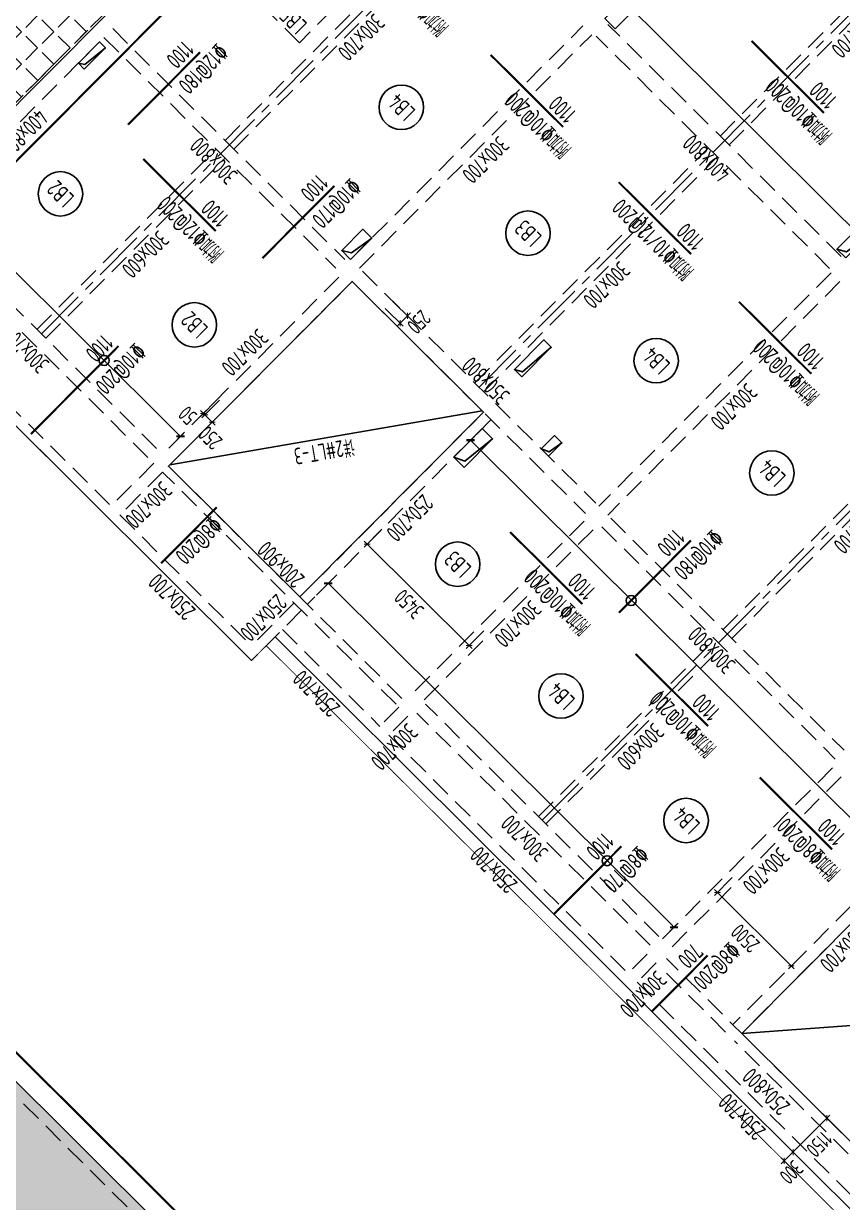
# Model space of a CAD drawing. Extents: x 517450926 to 520131079, y 3499134486 to 3500888201.
# Drawn here: x 518704192 to 518723838, y 3500108693 to 3500136975 of the extents above; entities that cross this region are included whole.
import ezdxf
from ezdxf.enums import TextEntityAlignment as Align

# ---------------------------------------------------------------- set-up
doc = ezdxf.new("R2010")
doc.units = 0
doc.header["$LTSCALE"] = 1000
doc.header["$MEASUREMENT"] = 0
doc.linetypes.add('CENTER', pattern=[2, 1.25, -0.25, 0.25, -0.25])
doc.linetypes.add('DASHED', pattern=[0.75, 0.5, -0.25])
doc.layers.get('0').update_dxf_attribs({"linetype": 'CONTINUOUS'})
doc.layers.get('Defpoints').update_dxf_attribs({"color": 2, "linetype": 'CONTINUOUS'})
for name, color, linetype in [('S_AXIS', 8, 'CENTER'), ('S_AXIS_DIMS', 3, 'CONTINUOUS'), ('S_BEAM', 4, 'DASHED'), ('S_BEAM_SECD_TEXT_HORZ', 9, 'CONTINUOUS'), ('S_BEAM_TEXT_HORZ', 7, 'CONTINUOUS'), ('S_BEAM_TEXT_VERT', 41, 'CONTINUOUS'), ('S_FLOR_TEXT', 51, 'CONTINUOUS'), ('S_HOLE', 201, 'CONTINUOUS'), ('S_PLAN_HACH', 254, 'CONTINUOUS'), ('S_PLAN_REIN', 1, 'CONTINUOUS'), ('S_PLAN_THIK', 6, 'CONTINUOUS'), ('S_STAR', 243, 'CONTINUOUS')]:
    doc.layers.add(name, color=color, linetype=linetype)
doc.styles.add('TH-STYLE1', font='Tssdeng.shx', dxfattribs={"width": 0.7, "bigfont": 'Tssdchn.shx'})
doc.styles.add('TH-STYLE3', font='tssdeng.shx', dxfattribs={"width": 0.7, "bigfont": 'tssdchn.shx'})
doc.styles.add('样式 1', font='Tssdeng.shx', dxfattribs={"width": 0.7, "bigfont": 'Tssdchn.shx'})
doc.dimstyles.new('TSSD_100_100', dxfattribs={"dimtxt": 375, "dimasz": 100, "dimexe": 100, "dimexo": 0, "dimgap": 125, "dimtad": 1, "dimdec": 1, "dimdsep": 46, "dimtxsty": 'TH-STYLE3', "dimblk": 'ARCHTICK', "dimcen": -100, "dimdle": 100, "dimclrt": 7, "dimadec": 0, "dimazin": 0, "dimtfac": 1, "dimtdec": 1, "dimtix": 1, "dimtmove": 2, "dimatfit": 3, "dimldrblk": 'ARCHTICK', "dimfxl": 500, "dimfxlon": 1, "dimtolj": 1, "dimtzin": 0, "dimarcsym": 0})
doc.dimstyles.new('TSSD_100_100$0', dxfattribs={"dimtxt": 300, "dimasz": 100, "dimexe": 100, "dimexo": 250, "dimgap": 100, "dimtad": 1, "dimdec": 0, "dimzin": 0, "dimdsep": 46, "dimtxsty": 'TH-STYLE3', "dimblk": '_tsdbk', "dimcen": 0, "dimdle": 100, "dimclrt": 7, "dimadec": 1, "dimazin": 0, "dimtfac": 1, "dimtdec": 0, "dimtix": 1, "dimtmove": 2, "dimatfit": 3, "dimldrblk": '_tsdbk', "dimfxl": 1, "dimtolj": 1, "dimtzin": 0, "dimarcsym": 0})

# ---------------------------------------------------------------- blocks, each defined once
blk = doc.blocks.new('_ArchTick')
at = {"color": 0, "const_width": 0.25}
blk.add_lwpolyline([(-0.53, -0.53), (0.53, 0.53)], dxfattribs=at)
blk = doc.blocks.new('*D129')
at = {"layer": 'Defpoints', "color": 0, "linetype": 'ByBlock', "transparency": 16777216}
for p in [(518708963, 3500128013), (518709140, 3500127837), (518708540, 3500127588)]:
    blk.add_point(p, dxfattribs=at)
at = {"layer": 'S_AXIS_DIMS', "color": 0, "linetype": 'ByBlock', "lineweight": -2, "transparency": 16777216}
for p, q in [((518708893, 3500127943), (518708470, 3500127517)), ((518709070, 3500127766), (518708647, 3500127341)), ((518708788, 3500127341), (518708469, 3500127659))]:
    blk.add_line(p, q, dxfattribs=at)
at = {"layer": 'S_AXIS_DIMS', "color": 0, "linetype": 'ByBlock', "lineweight": -2, "transparency": 16777216, "xscale": 100, "yscale": 100, "zscale": 100}
for p, rotation in [((518708540, 3500127588), 135.1572922653654), ((518708717, 3500127412), 315.1572922653655)]:
    blk.add_blockref('_ArchTick', p, dxfattribs=dict(at, rotation=rotation))
at = {"layer": 'S_AXIS_DIMS', "color": 7, "linetype": 'ByBlock', "transparency": 16777216, "insert": (518708671, 3500127035), "char_height": 375, "attachment_point": 5, "rotation": 135.1573, "style": 'TH-STYLE3'}
blk.add_mtext('\\A1;250', dxfattribs=at)
blk = doc.blocks.new('*D130')
at = {"layer": 'Defpoints', "color": 0, "linetype": 'ByBlock', "transparency": 16777216}
for p in [(518708928, 3500128049), (518708963, 3500128013), (518708505, 3500127623)]:
    blk.add_point(p, dxfattribs=at)
at = {"layer": 'S_AXIS_DIMS', "color": 0, "linetype": 'ByBlock', "lineweight": -2, "transparency": 16777216}
for p, q in [((518708857, 3500127978), (518708434, 3500127552)), ((518708505, 3500127623), (518708434, 3500127694)), ((518708893, 3500127943), (518708470, 3500127517)), ((518708540, 3500127588), (518708505, 3500127623)), ((518708540, 3500127588), (518708611, 3500127518))]:
    blk.add_line(p, q, dxfattribs=at)
at = {"layer": 'S_AXIS_DIMS', "color": 0, "linetype": 'ByBlock', "lineweight": -2, "transparency": 16777216, "xscale": 100, "yscale": 100, "zscale": 100}
for p, rotation in [((518708505, 3500127623), 315.1572922653655), ((518708540, 3500127588), 135.1572922653654)]:
    blk.add_blockref('_ArchTick', p, dxfattribs=dict(at, rotation=rotation))
at = {"layer": 'S_AXIS_DIMS', "color": 7, "linetype": 'ByBlock', "transparency": 16777216, "insert": (518708128, 3500127575), "char_height": 375, "attachment_point": 5, "rotation": 135.1573, "style": 'TH-STYLE3'}
blk.add_mtext('\\A1;50', dxfattribs=at)
blk = doc.blocks.new('*D146')
at = {"layer": 'Defpoints', "color": 0, "linetype": 'ByBlock', "transparency": 16777216}
for p in [(518713039, 3500130323), (518712863, 3500130146), (518713226, 3500129785)]:
    blk.add_point(p, dxfattribs=at)
at = {"layer": 'S_AXIS_DIMS', "color": 0, "linetype": 'ByBlock', "lineweight": -2, "transparency": 16777216}
for p, q in [((518713047, 3500130315), (518713473, 3500129892)), ((518712871, 3500130138), (518713296, 3500129715)), ((518713402, 3500129962), (518713226, 3500129785)), ((518713402, 3500129962), (518713472, 3500130033)), ((518713226, 3500129785), (518713155, 3500129714))]:
    blk.add_line(p, q, dxfattribs=at)
at = {"layer": 'S_AXIS_DIMS', "color": 0, "linetype": 'ByBlock', "lineweight": -2, "transparency": 16777216, "xscale": 100, "yscale": 100, "zscale": 100}
for p, rotation in [((518713402, 3500129962), 225.1572922653654), ((518713226, 3500129785), 45.15729226536542)]:
    blk.add_blockref('_ArchTick', p, dxfattribs=dict(at, rotation=rotation))
at = {"layer": 'S_AXIS_DIMS', "color": 7, "linetype": 'ByBlock', "transparency": 16777216, "insert": (518713678, 3500129814), "char_height": 375, "attachment_point": 5, "rotation": 225.1573, "style": 'TH-STYLE3'}
blk.add_mtext('\\A1;250', dxfattribs=at)
blk = doc.blocks.new('*D150')
at = {"layer": 'Defpoints', "color": 0, "linetype": 'ByBlock', "transparency": 16777216}
for p in [(518721659, 3500116955), (518720840, 3500116131), (518723432, 3500115192)]:
    blk.add_point(p, dxfattribs=at)
at = {"layer": 'S_AXIS_DIMS', "color": 0, "linetype": 'ByBlock', "lineweight": -2, "transparency": 16777216}
for p, q in [((518721192, 3500116486), (518720769, 3500116060)), ((518722683, 3500114298), (518720769, 3500116202)), ((518722965, 3500114723), (518722542, 3500114297))]:
    blk.add_line(p, q, dxfattribs=at)
at = {"layer": 'S_AXIS_DIMS', "color": 0, "linetype": 'ByBlock', "lineweight": -2, "transparency": 16777216, "xscale": 100, "yscale": 100, "zscale": 100}
for p, rotation in [((518720840, 3500116131), 135.1572922653654), ((518722612, 3500114368), 315.1572922653655)]:
    blk.add_blockref('_ArchTick', p, dxfattribs=dict(at, rotation=rotation))
at = {"layer": 'S_AXIS_DIMS', "color": 7, "linetype": 'ByBlock', "transparency": 16777216, "insert": (518721506, 3500115028), "char_height": 375, "attachment_point": 5, "rotation": 135.1573, "style": 'TH-STYLE3'}
blk.add_mtext('\\A1;2500', dxfattribs=at)
blk = doc.blocks.new('*D151')
at = {"layer": 'Defpoints', "color": 0, "linetype": 'ByBlock', "transparency": 16777216}
for p in [(518713257, 3500125311), (518712438, 3500124487), (518715703, 3500122878)]:
    blk.add_point(p, dxfattribs=at)
at = {"layer": 'S_AXIS_DIMS', "color": 0, "linetype": 'ByBlock', "lineweight": -2, "transparency": 16777216}
for p, q in [((518712790, 3500124842), (518712367, 3500124416)), ((518714955, 3500121984), (518712367, 3500124558)), ((518715236, 3500122409), (518714813, 3500121984))]:
    blk.add_line(p, q, dxfattribs=at)
at = {"layer": 'S_AXIS_DIMS', "color": 0, "linetype": 'ByBlock', "lineweight": -2, "transparency": 16777216, "xscale": 100, "yscale": 100, "zscale": 100}
for p, rotation in [((518712438, 3500124487), 135.1572922653654), ((518714884, 3500122055), 315.1572922653655)]:
    blk.add_blockref('_ArchTick', p, dxfattribs=dict(at, rotation=rotation))
at = {"layer": 'S_AXIS_DIMS', "color": 7, "linetype": 'ByBlock', "transparency": 16777216, "insert": (518713440, 3500123049), "char_height": 375, "attachment_point": 5, "rotation": 135.1573, "style": 'TH-STYLE3'}
blk.add_mtext('\\A1;3450', dxfattribs=at)
blk = doc.blocks.new('*D266')
at = {"layer": 'Defpoints', "color": 0, "transparency": 16777216}
for p in [(518669878, 3500184742), (518695991, 3500158014), (518696924, 3500157601, 0), (518691015, 3500152120, 0), (518751217, 3500103849)]:
    blk.add_point(p, dxfattribs=at)
at = {"layer": 'S_AXIS_DIMS', "color": 0, "lineweight": -2, "transparency": 16777216}
blk.add_arc((518697051, 3500157718), 1100, 135.1573, 222.8453, dxfattribs=at)
at = {"layer": 'S_AXIS_DIMS', "color": 0, "lineweight": -2, "transparency": 16777216, "xscale": 100, "yscale": 100, "zscale": 100}
for p, rotation in [((518696271, 3500158494), 45.15729226417032), ((518696244, 3500156970), 312.8453472668461)]:
    blk.add_blockref('_ArchTick', p, dxfattribs=dict(at, rotation=rotation))
at = {"layer": 'S_AXIS_DIMS', "color": 7, "transparency": 16777216, "insert": (518695638, 3500157743), "char_height": 375, "attachment_point": 5, "rotation": 89.0013, "style": 'TH-STYLE3'}
blk.add_mtext('\\A1;88°', dxfattribs=at)
blk = doc.blocks.new('B-Num')
blk.add_circle((29, 399), 400)
at = {"style": 'TH-STYLE1', "width": 0.7, "flags": 8}
blk.add_attdef('LBN', text='', height=250, dxfattribs=at).set_placement((29, 278), align=Align.CENTER)
blk = doc.blocks.new('_tsdbk')
blk.add_line((-1, 0), (0, 0))
at = {"const_width": 0.5}
blk.add_lwpolyline([(-0.7, -0.7), (0.7, 0.7)], dxfattribs=at)
blk = doc.blocks.new('*D408')
at = {"layer": 'Defpoints', "color": 0, "transparency": 16777216}
for p in [(518715212, 3500139969), (518739261, 3500116963), (518738806, 3500116505)]:
    blk.add_point(p, dxfattribs=at)
at = {"layer": 'S_FLOR_TEXT', "color": 0, "lineweight": -2, "transparency": 16777216}
for p, q in [((518715388, 3500140146), (518715738, 3500140498)), ((518715738, 3500140356), (518739190, 3500117033)), ((518738982, 3500116682), (518739331, 3500117034))]:
    blk.add_line(p, q, dxfattribs=at)
at = {"layer": 'S_FLOR_TEXT', "color": 0, "lineweight": -2, "transparency": 16777216, "xscale": 100, "yscale": 100, "zscale": 100}
for p, rotation in [((518715667, 3500140427), 135.1572922823497), ((518739261, 3500116963), 315.1572922823497)]:
    blk.add_blockref('_tsdbk', p, dxfattribs=dict(at, rotation=rotation))
blk = doc.blocks.new('*D409')
at = {"layer": 'Defpoints', "color": 0, "transparency": 16777216}
for p in [(518715372, 3500127438), (518725547, 3500117319), (518725092, 3500116861)]:
    blk.add_point(p, dxfattribs=at)
at = {"layer": 'S_FLOR_TEXT', "color": 0, "lineweight": -2, "transparency": 16777216}
for p, q in [((518715196, 3500127261), (518714847, 3500126910)), ((518714988, 3500126910), (518725021, 3500116932)), ((518725371, 3500117142), (518725022, 3500116791))]:
    blk.add_line(p, q, dxfattribs=at)
at = {"layer": 'S_FLOR_TEXT', "color": 0, "lineweight": -2, "transparency": 16777216, "xscale": 100, "yscale": 100, "zscale": 100}
for p, rotation in [((518714917, 3500126981), 135.1572812865241), ((518725092, 3500116861), 315.157281286524)]:
    blk.add_blockref('_tsdbk', p, dxfattribs=dict(at, rotation=rotation))
blk = doc.blocks.new('*D410')
at = {"layer": 'Defpoints', "color": 0, "transparency": 16777216}
for p in [(518723876, 3500142867), (518741567, 3500125273), (518741005, 3500124708)]:
    blk.add_point(p, dxfattribs=at)
at = {"layer": 'S_FLOR_TEXT', "color": 0, "lineweight": -2, "transparency": 16777216}
for p, q in [((518723700, 3500142689), (518723244, 3500142231)), ((518723385, 3500142231), (518740934, 3500124779)), ((518741390, 3500125095), (518740935, 3500124637))]:
    blk.add_line(p, q, dxfattribs=at)
at = {"layer": 'S_FLOR_TEXT', "color": 0, "lineweight": -2, "transparency": 16777216, "xscale": 100, "yscale": 100, "zscale": 100}
for p, rotation in [((518723315, 3500142302), 135.1572922838371), ((518741005, 3500124708), 315.1572922838371)]:
    blk.add_blockref('_tsdbk', p, dxfattribs=dict(at, rotation=rotation))
blk = doc.blocks.new('*D411')
at = {"layer": 'Defpoints', "color": 0, "transparency": 16777216}
for p in [(518711046, 3500123088), (518719797, 3500115295), (518719342, 3500114838)]:
    blk.add_point(p, dxfattribs=at)
at = {"layer": 'S_FLOR_TEXT', "color": 0, "lineweight": -2, "transparency": 16777216}
for p, q in [((518711222, 3500123265), (518711572, 3500123617)), ((518711572, 3500123475), (518719726, 3500115366)), ((518719518, 3500115015), (518719868, 3500115366))]:
    blk.add_line(p, q, dxfattribs=at)
at = {"layer": 'S_FLOR_TEXT', "color": 0, "lineweight": -2, "transparency": 16777216, "xscale": 100, "yscale": 100, "zscale": 100}
for p, rotation in [((518711501, 3500123546), 135.1572922983192), ((518719797, 3500115295), 315.1572922983192)]:
    blk.add_blockref('_tsdbk', p, dxfattribs=dict(at, rotation=rotation))
blk = doc.blocks.new('*D412')
at = {"layer": 'Defpoints', "color": 0, "transparency": 16777216}
for p in [(518701793, 3500132290), (518707956, 3500127072), (518707501, 3500126614)]:
    blk.add_point(p, dxfattribs=at)
at = {"layer": 'S_FLOR_TEXT', "color": 0, "lineweight": -2, "transparency": 16777216}
for p, q in [((518701969, 3500132468), (518702319, 3500132819)), ((518702319, 3500132678), (518707885, 3500127142)), ((518707677, 3500126791), (518708027, 3500127143))]:
    blk.add_line(p, q, dxfattribs=at)
at = {"layer": 'S_FLOR_TEXT', "color": 0, "lineweight": -2, "transparency": 16777216, "xscale": 100, "yscale": 100, "zscale": 100}
for p, rotation in [((518702248, 3500132748), 135.1572923109892), ((518707956, 3500127072), 315.1572923109892)]:
    blk.add_blockref('_tsdbk', p, dxfattribs=dict(at, rotation=rotation))
blk = doc.blocks.new('*D440')
at = {"layer": 'Defpoints', "color": 0, "transparency": 16777216}
for p in [(518724013, 3500110171), (518722654, 3500109901), (518723202, 3500109356)]:
    blk.add_point(p, dxfattribs=at)
at = {"layer": 'S_AXIS_DIMS', "color": 0, "lineweight": -2, "transparency": 16777216}
for p, q in [((518723535, 3500110788), (518722583, 3500109831)), ((518723819, 3500110364), (518723394, 3500110787)), ((518723008, 3500109549), (518722583, 3500109972))]:
    blk.add_line(p, q, dxfattribs=at)
at = {"layer": 'S_AXIS_DIMS', "color": 0, "lineweight": -2, "transparency": 16777216, "xscale": 100, "yscale": 100, "zscale": 100}
for p, rotation in [((518723465, 3500110717), 45.15729227162608), ((518722654, 3500109901), 225.1572922716261)]:
    blk.add_blockref('_ArchTick', p, dxfattribs=dict(at, rotation=rotation))
at = {"layer": 'S_AXIS_DIMS', "color": 7, "transparency": 16777216, "insert": (518723281, 3500110089), "char_height": 375, "attachment_point": 5, "rotation": 225.1573, "style": 'TH-STYLE3'}
blk.add_mtext('\\A1;1150', dxfattribs=at)
blk = doc.blocks.new('*D498')
at = {"layer": 'Defpoints', "color": 0, "transparency": 16777216}
for p in [(518662479, 3500180254), (518666733, 3500175600), (518666797, 3500174850), (518662721, 3500168730), (518746350, 3500096842)]:
    blk.add_point(p, dxfattribs=at)
at = {"layer": 'S_AXIS_DIMS', "color": 0, "lineweight": -2, "transparency": 16777216}
blk.add_arc((518666889, 3500175868), 1022, 239.7176, 315.1573, dxfattribs=at)
at = {"layer": 'S_AXIS_DIMS', "color": 0, "lineweight": -2, "transparency": 16777216, "xscale": 100, "yscale": 100, "zscale": 100}
for p, rotation in [((518667613, 3500175147), 45.15729226334187), ((518666374, 3500174986), 149.7175679383983)]:
    blk.add_blockref('_ArchTick', p, dxfattribs=dict(at, rotation=rotation))
at = {"layer": 'S_AXIS_DIMS', "color": 7, "transparency": 16777216, "insert": (518667062, 3500174545), "char_height": 375, "attachment_point": 5, "rotation": 187.4374, "style": 'TH-STYLE3'}
blk.add_mtext('\\A1;75°', dxfattribs=at)
blk = doc.blocks.new('*D499')
at = {"layer": 'Defpoints', "color": 0, "transparency": 16777216}
for p in [(518668402, 3500186210), (518670997, 3500183206), (518671114, 3500182976), (518667305, 3500175877), (518752273, 3500102798)]:
    blk.add_point(p, dxfattribs=at)
at = {"layer": 'S_AXIS_DIMS', "color": 0, "lineweight": -2, "transparency": 16777216}
blk.add_arc((518671139, 3500183488), 512, 243.2611, 315.1573, dxfattribs=at)
at = {"layer": 'S_AXIS_DIMS', "color": 0, "lineweight": -2, "transparency": 16777216, "xscale": 100, "yscale": 100, "zscale": 100}
for p, rotation in [((518670908, 3500183030), 153.2610552557729), ((518671502, 3500183127), 45.15729226431507)]:
    blk.add_blockref('_ArchTick', p, dxfattribs=dict(at, rotation=rotation))
at = {"layer": 'S_AXIS_DIMS', "color": 7, "transparency": 16777216, "insert": (518671271, 3500182674), "char_height": 375, "attachment_point": 5, "rotation": 189.2092, "style": 'TH-STYLE3'}
blk.add_mtext('\\A1;72°', dxfattribs=at)
blk = doc.blocks.new('*D516')
at = {"layer": 'Defpoints', "color": 0, "transparency": 16777216}
for p in [(518688891, 3500119742), (518722529, 3500087199), (518722074, 3500086741)]:
    blk.add_point(p, dxfattribs=at)
at = {"layer": 'S_FLOR_TEXT', "color": 0, "lineweight": -2, "transparency": 16777216}
for p, q in [((518689067, 3500119920), (518689416, 3500120271)), ((518689417, 3500120130), (518722458, 3500087269)), ((518722250, 3500086918), (518722600, 3500087270))]:
    blk.add_line(p, q, dxfattribs=at)
at = {"layer": 'S_FLOR_TEXT', "color": 0, "lineweight": -2, "transparency": 16777216, "xscale": 100, "yscale": 100, "zscale": 100}
for p, rotation in [((518689346, 3500120200), 135.1572875488), ((518722529, 3500087199), 315.1572875488)]:
    blk.add_blockref('_tsdbk', p, dxfattribs=dict(at, rotation=rotation))
blk = doc.blocks.new('*D530')
at = {"layer": 'Defpoints', "color": 0, "transparency": 16777216}
for p in [(518722442, 3500109689), (518723063, 3500109072), (518723274, 3500109284)]:
    blk.add_point(p, dxfattribs=at)
at = {"layer": 'S_AXIS_DIMS', "color": 0, "lineweight": -2, "transparency": 16777216}
for p, q in [((518722724, 3500109972), (518722372, 3500109618)), ((518723008, 3500109549), (518722583, 3500109972)), ((518722797, 3500109336), (518722371, 3500109759))]:
    blk.add_line(p, q, dxfattribs=at)
at = {"layer": 'S_AXIS_DIMS', "color": 0, "lineweight": -2, "transparency": 16777216, "xscale": 100, "yscale": 100, "zscale": 100}
for p, rotation in [((518722654, 3500109901), 45.15729229487602), ((518722442, 3500109689), 225.157292294876)]:
    blk.add_blockref('_ArchTick', p, dxfattribs=dict(at, rotation=rotation))
at = {"layer": 'S_AXIS_DIMS', "color": 7, "transparency": 16777216, "insert": (518722611, 3500109415), "char_height": 375, "attachment_point": 5, "rotation": 225.1573, "style": 'TH-STYLE3'}
blk.add_mtext('\\A1;300', dxfattribs=at)

msp = doc.modelspace()

# ---------------------------------------------------------------- hatches: boundary and pattern name
at = {"layer": 'S_PLAN_HACH', "transparency": 33554559}
h = msp.add_hatch(dxfattribs=at)
h.set_pattern_fill('ANGLE', color=256, scale=2000)
h.set_pattern_definition([(135.1573, (518630193.4, 3500156019.2), (-387.8396, -389.975), [400, -150]), (225.1573, (518630193.4, 3500156019.2), (389.975, -387.8396), [400, -150])])
h.paths.add_polyline_path([(518694768.783, 3500137210.5939), (518700512.05, 3500131498.7743), (518714738.7119, 3500145803.7634), (518708995.4449, 3500151515.5831)])
h = msp.add_hatch(dxfattribs=at)
h.set_pattern_fill('ANGLE', color=256, scale=2000)
h.set_pattern_definition([(135.1573, (518725279.84, 3500117796.8), (-387.8396, -389.975), [400, -150]), (225.1573, (518725279.84, 3500117796.8), (389.975, -387.8396), [400, -150])])
h.paths.add_polyline_path([(518692545.0679, 3500122991.5894), (518694907.3636, 3500125366.8912), (518688525.9558, 3500131713.3575), (518683660.3317, 3500126820.9448), (518683873.0453, 3500126609.3959), (518683873.0453, 3500126609.3959), (518689616.3123, 3500120897.5763), (518719756.4104, 3500090922.5108), (518720969.2906, 3500092142.0687), (518720360.9297, 3500092747.0985), (518722338.9117, 3500094735.9706), (518722550.4606, 3500094948.6842), (518722266.8425, 3500095230.7494), (518722055.2936, 3500095018.0358), (518720034.5145, 3500097027.7501), (518719893.5181, 3500096885.9775), (518719468.0909, 3500097309.0752), (518719538.6072, 3500097379.9798), (518716986.0441, 3500099918.5663), (518716915.5278, 3500099847.6617), (518716490.1006, 3500100270.7595), (518715943.5631, 3500099721.213)])

# ---------------------------------------------------------------- linework, layer by layer
at = {"layer": 'S_AXIS'}
for p, q in [((518704618.6892, 3500129530.1417), (518720837.4364, 3500145838.1839)), ((518720741.8175, 3500133900.8033), (518726757.9648, 3500139950.0735)), ((518715123.7013, 3500128249.9062), (518720741.8175, 3500133900.8033)), ((518716636.2309, 3500117860.4719), (518732749.2036, 3500134062.1572))]:
    msp.add_line(p, q, dxfattribs=at)
at = {"layer": 'S_BEAM', "linetype": 'Continuous'}
for p, q in [((518687503.0098, 3500143731.4098), (518709660.6757, 3500121695.0685)), ((518692332.3543, 3500123203.1383), (518716014.4676, 3500099650.6967)), ((518710224.8061, 3500122262.3048), (518724405.7123, 3500108159.0463))]:
    msp.add_line(p, q, dxfattribs=at)
at = {"layer": 'S_BEAM'}
for p, q in [((518709025.3751, 3500134173.8061), (518714701.9367, 3500139881.6209)), ((518720904.5302, 3500134277.1287), (518726651.608, 3500140055.8479)), ((518721117.2438, 3500134065.5798), (518726864.3216, 3500139844.299)), ((518709238.0887, 3500133962.2573), (518714914.6503, 3500139670.072)), ((518701710.6329, 3500132774.8617), (518705730.0615, 3500136816.42)), ((518706331.003, 3500136853.4252), (518711897.0086, 3500131317.8963)), ((518712038.4295, 3500131318.2845), (518717609.2165, 3500136919.7425)), ((518723811.616, 3500131385.9607), (518718210.158, 3500136956.7478)), ((518701994.251, 3500132492.7965), (518706013.6797, 3500136534.3548)), ((518706119.4541, 3500136640.7116), (518711685.4598, 3500131105.1827)), ((518712251.1431, 3500131106.7357), (518717821.9301, 3500136708.1936)), ((518723529.5508, 3500131102.3425), (518717928.0928, 3500136673.1296)), ((518704512.3324, 3500129635.9161), (518708813.8263, 3500133961.0925)), ((518715016.9355, 3500128356.0873), (518720622.9808, 3500133992.9976)), ((518704725.046, 3500129424.3673), (518709026.5398, 3500133749.5437)), ((518715230.467, 3500128143.7251), (518720836.5122, 3500133780.6353)), ((518707383.9659, 3500126780.0063), (518701817.9603, 3500132315.5352)), ((518707172.4171, 3500126567.2927), (518701606.4114, 3500132102.8216)), ((518700583.9251, 3500131074.7059), (518706291.7399, 3500125398.1444)), ((518711756.7526, 3500130893.2455), (518707666.8076, 3500126780.7827)), ((518712075.2405, 3500130788.0535), (518717676.6985, 3500125217.2664)), ((518712322.0476, 3500131036.2193), (518717923.5055, 3500125465.4323)), ((518723565.1972, 3500130996.374), (518717994.4101, 3500125394.916)), ((518711969.4661, 3500130681.6967), (518707879.5212, 3500126569.2339)), ((518723777.9108, 3500130784.8251), (518718207.1237, 3500125183.3671)), ((518720972.4004, 3500122433.2317), (518726578.4457, 3500128070.142)), ((518721185.114, 3500122221.6828), (518726791.1592, 3500127858.5931)), ((518715230.4922, 3500127650.0785), (518710823.224, 3500123218.5453)), ((518715407.7535, 3500127473.7877), (518711000.4853, 3500123042.2545)), ((518707314.2261, 3500126426.2601), (518706291.7399, 3500125398.1444)), ((518713269.4303, 3500120785.7332), (518707667.9723, 3500126356.5203)), ((518707526.9397, 3500126214.7112), (518706504.4535, 3500125186.5955)), ((518713128.3977, 3500120643.9242), (518707526.9397, 3500126214.7112)), ((518706504.4535, 3500125186.5955), (518709659.7051, 3500122048.6205)), ((518717641.8286, 3500125040.3933), (518713551.8837, 3500120927.9305)), ((518718066.4793, 3500124900.1372), (518723667.9373, 3500119329.3502)), ((518718278.0282, 3500125112.8508), (518723879.4862, 3500119542.0637)), ((518717854.5422, 3500124828.8445), (518713764.5973, 3500120716.3817)), ((518710682.1914, 3500123076.7362), (518709659.7051, 3500122048.6205)), ((518710859.4527, 3500122900.4455), (518709660.6757, 3500121695.0685)), ((518710401.0968, 3500122439.5661), (518712740.9464, 3500120112.5285)), ((518716547.6002, 3500117948.6173), (518720778.5776, 3500122202.8891)), ((518716724.8616, 3500117772.3266), (518720955.839, 3500122026.5983)), ((518719436.9599, 3500115075.0784), (518713835.5019, 3500120645.8655)), ((518713199.3022, 3500120573.4079), (518712740.9464, 3500120112.5285)), ((518713412.0158, 3500120361.859), (518712953.6599, 3500119900.9796)), ((518719225.411, 3500114862.3648), (518713623.953, 3500120433.1519)), ((518712953.6599, 3500119900.9796), (518718696.927, 3500114189.1599)), ((518723597.8092, 3500119117.0248), (518719507.8643, 3500115004.562)), ((518723810.5228, 3500118905.4759), (518719720.5779, 3500114793.0131)), ((518725617.8119, 3500117390.1521), (518721210.542, 3500112958.6206)), ((518725760.0092, 3500117107.6987), (518721529.0317, 3500112853.4268)), ((518719155.2828, 3500114650.0393), (518718696.927, 3500114189.1599)), ((518719367.9964, 3500114438.4905), (518718909.6406, 3500113977.611)), ((518725216.6496, 3500108974.4484), (518719615.1917, 3500114545.2355)), ((518721034.2529, 3500112781.3576), (518719438.901, 3500114367.9742)), ((518718909.6406, 3500113977.611), (518724582.003, 3500108336.3077)), ((518725040.3589, 3500108797.1871), (518721246.9665, 3500112569.8087)), ((518704192.1077, 3500111055.7364), (518709917.6486, 3500105361.5457))]:
    msp.add_line(p, q, dxfattribs=at)
at = {"layer": 'S_FLOR_TEXT', "linetype": 'CENTER', "const_width": 50}
msp.add_lwpolyline([(518719178.9066, 3500090012.8829), (518723791.2876, 3500094650.6582), (518716339.6277, 3500102061.5165), (518715324.2661, 3500101040.5647), (518694227.9946, 3500122021.3232), (518697046.2229, 3500124855.0677), (518688384.1367, 3500133469.7244), (518683833.5762, 3500128894.11), (518633623.7106, 3500178829.0505), (518629601.0952, 3500174784.2879), (518681454.4519, 3500123214.8552), (518689438.008, 3500119590.9347), (518719178.9066, 3500090012.8829)], dxfattribs=at)
msp.add_lwpolyline([(518700480.0463, 3500130116.6348), (518693386.3914, 3500137171.4483), (518708644.6929, 3500152513.757), (518715738.3479, 3500145458.9434)], close=True, dxfattribs=at)
at = {"layer": 'S_FLOR_TEXT', "linetype": 'DASHED'}
msp.add_lwpolyline([(518710811.5372, 3500136516.2448), (518708870.5722, 3500138446.582), (518710186.7936, 3500139770.05), (518712127.7586, 3500137839.7128)], close=True, dxfattribs=at)
at = {"layer": 'S_FLOR_TEXT'}
for centre in [(518706124.858, 3500128892.7399), (518718769.0824, 3500123132.4599), (518718192.8994, 3500116890.7772)]:
    msp.add_circle(centre, 120, dxfattribs=at)
at = {"layer": 'S_HOLE'}
for points in [[(518718387.2299, 3500136851.1626), (518718139.0593, 3500137097.9744), (518718646.7769, 3500137608.4873), (518718894.9475, 3500137361.6756)], [(518705648.3475, 3500135883.3957), (518705506.5418, 3500136024.4249), (518706013.679, 3500136534.3542), (518706155.4847, 3500136393.325)], [(518712038.4295, 3500131318.2845), (518711825.7126, 3500131529.8367), (518712332.8834, 3500132039.7998), (518712545.6003, 3500131828.2477)], [(518723917.7786, 3500131350.8966), (518723705.0603, 3500131562.4502), (518724212.8543, 3500132073.0399), (518724425.5726, 3500131861.4864)], [(518716147.3981, 3500128501.127), (518715970.1367, 3500128677.4177), (518716675.2997, 3500129386.463), (518716852.561, 3500129210.1723)], [(518714760.445, 3500126326.5666), (518714512.2744, 3500126573.3784), (518715196.2046, 3500127261.0742), (518715444.3753, 3500127014.2624)], [(518716789.0347, 3500126593.6913), (518716611.7734, 3500126769.982), (518716929.0966, 3500127089.0523), (518717106.358, 3500126912.7616)]]:
    msp.add_lwpolyline(points, close=True, dxfattribs=at)
for points in [[(518706155.4757, 3500136393.316), (518705663.4831, 3500135989.7896), (518705506.5418, 3500136024.4248)], [(518712545.6003, 3500131828.2477), (518712061.9584, 3500131476.6175), (518711825.7126, 3500131529.8367)], [(518724425.5726, 3500131861.4864), (518723933.399, 3500131498.472), (518723705.0603, 3500131562.4502)], [(518716852.5619, 3500129210.1714), (518716161.7355, 3500128616.4626), (518715970.1367, 3500128677.4177)], [(518715444.3738, 3500127014.2639), (518714781.6732, 3500126473.6071), (518714512.2744, 3500126573.3784)], [(518717106.3583, 3500126912.7619), (518716799.956, 3500126697.4287), (518716611.7734, 3500126769.982)]]:
    msp.add_lwpolyline(points, dxfattribs=at)
at = {"layer": 'S_PLAN_HACH', "transparency": 33554559}
msp.add_lwpolyline([(518694768.783, 3500137210.5939), (518700512.05, 3500131498.7743), (518714738.7119, 3500145803.7634), (518708995.4449, 3500151515.5831)], close=True, dxfattribs=at)
at = {"layer": 'S_PLAN_REIN', "const_width": 50}
for points in [[(518721657.6756, 3500136558.8921), (518723394.8377, 3500134831.2418)], [(518706698.6888, 3500134548.5242), (518708426.3391, 3500136285.6864)], [(518715399.9677, 3500136222.8018), (518717137.1299, 3500134495.1515)], [(518707063.9977, 3500133726.1016), (518708801.1599, 3500131998.4513)], [(518709920.4221, 3500131344.4316), (518711648.0724, 3500133081.5938)], [(518718470.5214, 3500133169.061), (518720207.6836, 3500131441.4106)], [(518721355.9483, 3500130299.4332), (518723093.1105, 3500128571.7829)], [(518704366.9606, 3500127125.164), (518706470.2843, 3500129240.068)], [(518707492.7505, 3500124027.4127), (518708828.9996, 3500125371.0187)], [(518715864.193, 3500124777.4422), (518717601.3552, 3500123049.7919)], [(518718474.9681, 3500122836.7262), (518720202.6184, 3500124573.8884)], [(518718876.3897, 3500121850.1526), (518720613.5519, 3500120122.5023)], [(518721854.38, 3500118888.4684), (518723591.5422, 3500117160.8181)], [(518716916.4505, 3500115607.3006), (518718538.3257, 3500117238.1054)], [(518719265.4253, 3500113271.1876), (518720605.2354, 3500114618.3742)]]:
    msp.add_lwpolyline(points, dxfattribs=at)
at = {"layer": 'S_PLAN_THIK', "const_width": 20}
for points in [[(518727492.3889, 3500104243.0626), (518727104.5493, 3500103853.0877), (518738768.3446, 3500092253.1576), (518745961.0064, 3500099485.4198), (518745145.9569, 3500100296.7117), (518756886.5669, 3500112101.9616), (518724908.6234, 3500143904.8094), (518725649.0444, 3500144649.307), (518718629.4959, 3500151630.4199), (518713781.5008, 3500146755.7334), (518709137.254, 3500151374.5505), (518713808.9584, 3500156071.9757), (518677754.0043, 3500191929.5103), (518669990.1605, 3500184122.9214), (518661386.2822, 3500168153.7529), (518675666.2237, 3500153952.0015), (518676794.4843, 3500155086.474), (518687855.5912, 3500144085.9325), (518687503.0097, 3500143731.4098), (518709660.6757, 3500121695.0685), (518710013.2572, 3500122049.5911), (518724194.1634, 3500107946.3327), (518724194.1634, 3500107946.3327), (518724194.1634, 3500107946.3327)], [(518716490.1006, 3500100270.7595), (518715943.5631, 3500099721.213), (518692545.0679, 3500122991.5894), (518694836.8473, 3500125295.9866)]]:
    msp.add_lwpolyline(points, dxfattribs=at)
at = {"layer": 'S_STAR'}
for p, q in [((518707703.2305, 3500126391.9725), (518715191.2065, 3500127681.482)), ((518729694.8225, 3500113335.4653), (518721424.628, 3500112748.4483))]:
    msp.add_line(p, q, dxfattribs=at)
for points in [[(518710823.224, 3500123218.5453), (518707667.9724, 3500126356.5203), (518712075.2406, 3500130788.0534), (518715230.4922, 3500127650.0785)], [(518725830.5255, 3500117178.6032), (518729694.8225, 3500113335.4653), (518725287.5542, 3500108903.9321), (518721423.2572, 3500112747.07)]]:
    msp.add_lwpolyline(points, close=True, dxfattribs=at)

# ---------------------------------------------------------------- block references
at = {"layer": 'S_FLOR_TEXT'}
ref = msp.add_blockref('B-Num', (518713604.0976, 3500135371.3222), dxfattribs=dict(at, xscale=-1.333333333333333, yscale=1.333333333333333, zscale=1.333333333333333, rotation=135.157292271626))
ref.add_attrib('LBN', 'LB4', dxfattribs={"layer": '0', "height": 400, "rotation": 135.15728937, "style": 'TH-STYLE3', "width": 0.7, "flags": 8}).set_placement((518713256.5381, 3500134966.7894), align=Align.MIDDLE)
ref = msp.add_blockref('B-Num', (518705424.4842, 3500133294.8687), dxfattribs=dict(at, xscale=-1.333333333333333, yscale=1.333333333333333, zscale=1.333333333333333, rotation=135.157292271626))
ref.add_attrib('LBN', 'LB2', dxfattribs={"layer": '0', "height": 400, "rotation": 135.15728937, "style": 'TH-STYLE3', "width": 0.7, "flags": 8}).set_placement((518705076.9247, 3500132890.3358), align=Align.MIDDLE)
ref = msp.add_blockref('B-Num', (518716641.4235, 3500132350.6272), dxfattribs=dict(at, xscale=-1.333333333333333, yscale=1.333333333333333, zscale=1.333333333333333, rotation=135.157292271626))
ref.add_attrib('LBN', 'LB3', dxfattribs={"layer": '0', "height": 400, "rotation": 135.15728937, "style": 'TH-STYLE3', "width": 0.7, "flags": 8}).set_placement((518716293.864, 3500131946.0944), align=Align.MIDDLE)
ref = msp.add_blockref('B-Num', (518708637.148, 3500130151.2648), dxfattribs=dict(at, xscale=-1.333333333333333, yscale=1.333333333333333, zscale=1.333333333333333, rotation=135.157292271626))
ref.add_attrib('LBN', 'LB2', dxfattribs={"layer": '0', "height": 400, "rotation": 135.15728937, "style": 'TH-STYLE3', "width": 0.7, "flags": 8}).set_placement((518708289.5885, 3500129746.732), align=Align.MIDDLE)
ref = msp.add_blockref('B-Num', (518719716.7782, 3500129292.1117), dxfattribs=dict(at, xscale=-1.333333333333333, yscale=1.333333333333333, zscale=1.333333333333333, rotation=135.157292271626))
ref.add_attrib('LBN', 'LB4', dxfattribs={"layer": '0', "height": 400, "rotation": 135.15728937, "style": 'TH-STYLE3', "width": 0.7, "flags": 8}).set_placement((518719369.2187, 3500128887.5788), align=Align.MIDDLE)
ref = msp.add_blockref('B-Num', (518722492.7004, 3500126596.9783), dxfattribs=dict(at, xscale=-1.333333333333333, yscale=1.333333333333333, zscale=1.333333333333333, rotation=135.157292271626))
ref.add_attrib('LBN', 'LB4', dxfattribs={"layer": '0', "height": 400, "rotation": 135.15728937, "style": 'TH-STYLE3', "width": 0.7, "flags": 8}).set_placement((518722145.1409, 3500126192.4454), align=Align.MIDDLE)
ref = msp.add_blockref('B-Num', (518714952.6095, 3500124408.6854), dxfattribs=dict(at, xscale=-1.333333333333333, yscale=1.333333333333333, zscale=1.333333333333333, rotation=135.157292271626))
ref.add_attrib('LBN', 'LB3', dxfattribs={"layer": '0', "height": 400, "rotation": 135.15728937, "style": 'TH-STYLE3', "width": 0.7, "flags": 8}).set_placement((518714605.05, 3500124004.1526), align=Align.MIDDLE)
ref = msp.add_blockref('B-Num', (518717433.9051, 3500121245.2606), dxfattribs=dict(at, xscale=-1.333333333333333, yscale=1.333333333333333, zscale=1.333333333333333, rotation=135.157292271626))
ref.add_attrib('LBN', 'LB4', dxfattribs={"layer": '0', "height": 400, "rotation": 135.15728937, "style": 'TH-STYLE3', "width": 0.7, "flags": 8}).set_placement((518717086.3456, 3500120840.7278), align=Align.MIDDLE)
ref = msp.add_blockref('B-Num', (518720435.4586, 3500118260.1422), dxfattribs=dict(at, xscale=-1.333333333333333, yscale=1.333333333333333, zscale=1.333333333333333, rotation=135.157292271626))
ref.add_attrib('LBN', 'LB4', dxfattribs={"layer": '0', "height": 400, "rotation": 135.15728937, "style": 'TH-STYLE3', "width": 0.7, "flags": 8}).set_placement((518720087.8991, 3500117855.6093), align=Align.MIDDLE)

# ---------------------------------------------------------------- texts
at = {"layer": 'S_BEAM_SECD_TEXT_HORZ', "linetype": 'Continuous', "style": 'TH-STYLE3', "width": 0.7}
for s, rotation, p in [('300x700', 225.15729297, (518712151.8108, 3500136783.1929)), ('300x700', 225.15729297, (518723992.3089, 3500136847.6455)), ('300x600', 225.15729297, (518706972.2622, 3500131575.1274)), ('300x700', 225.15729297, (518718037.431, 3500130840.5437)), ('250x700', 225.15729297, (518713318.6595, 3500125249.884)), ('300x700', 225.15729297, (518724046.046, 3500124954.0848)), ('250x700', 135.15728815, (518707889.1658, 3500123361.5707)), ('250x700', 225.15729297, (518709806.773, 3500122859.1225)), ('250x700', 135.15728815, (518711355.9408, 3500121042.0559)), ('300x600', 225.15729297, (518718848.7712, 3500119763.6485)), ('250x700', 135.15728815, (518715610.2126, 3500116811.0783)), ('300x700', 225.15729297, (518723716.66, 3500114908.8182)), ('250x700', 135.15728815, (518721566.1932, 3500110887.7098))]:
    msp.add_text(s, height=400, rotation=rotation, dxfattribs=at).set_placement(p, align=Align.CENTER)
at = {"layer": 'S_BEAM_TEXT_HORZ', "linetype": 'Continuous', "style": '样式 1', "width": 0.7}
for s, p in [('300x800', (518708891.7146, 3500133826.694)), ('400x800', (518720717.983, 3500133876.8376)), ('300x700', (518704378.6719, 3500129288.804)), ('350x800', (518715420.0299, 3500128549.7168)), ('200x900', (518710503.9319, 3500124136.0389)), ('300x800', (518720838.7398, 3500122086.1196)), ('300x700', (518716348.7438, 3500117571.4031)), ('250x800', (518722146.904, 3500111489.3453))]:
    msp.add_text(s, height=400, rotation=135.15728815, dxfattribs=at).set_placement(p, align=Align.CENTER)
at = {"layer": 'S_BEAM_TEXT_VERT', "linetype": 'Continuous', "style": '样式 1', "width": 0.7}
for s, p in [('400x800', (518704067.1175, 3500134486.0266)), ('300x700', (518715135.141, 3500133844.6574)), ('300x700', (518709358.7333, 3500129223.3851)), ('300x700', (518721091.1217, 3500127921.2888)), ('300x700', (518707049.6196, 3500125564.4234)), ('300x700', (518715908.1742, 3500122709.8058)), ('300x700', (518712945.828, 3500119761.3474)), ('300x700', (518721864.1548, 3500116786.4373)), ('300x700', (518718916.9072, 3500113822.9631))]:
    msp.add_text(s, height=400, rotation=225.15729781, dxfattribs=at).set_placement(p, align=Align.CENTER)
at = {"layer": 'S_FLOR_TEXT', "style": 'TH-STYLE3', "width": 0.7}
for s, rotation, p in [('附加%%13212@200', 135.15728815, (518714419.713, 3500136919.0784)), ('LB5 h=130', 135.15728815, (518711017.5308, 3500136972.2979)), ('1100', 225.15729297, (518708029.5008, 3500136593.9245)), ('%%13212@180', 225.15729297, (518708856.8308, 3500136519.4541)), ('附加%%13210@200', 135.15728815, (518723619.9589, 3500134328.7426)), ('附加%%13210@200', 135.15728815, (518717362.251, 3500133992.6523)), ('1100', 135.15728815, (518723741.2714, 3500135168.7452)), ('1100', 135.15728815, (518717483.5635, 3500134832.6549)), ('1100', 225.15729297, (518711251.234, 3500133389.832)), ('%%13210@170', 225.15729297, (518712049.705, 3500133286.0273)), ('附加%%13212@200', 135.15728815, (518709026.281, 3500131495.952)), ('1100', 135.15728815, (518709147.5935, 3500132335.9546)), ('附加%%13210/12@200', 135.15728815, (518720303.5921, 3500131067.4166)), ('1100', 135.15728815, (518720554.1172, 3500131778.914)), ('1100', 225.15729297, (518706093.7553, 3500129548.9177)), ('附加%%13210@200', 135.15728815, (518723318.2316, 3500128069.2837)), ('%%13210@200', 225.15729297, (518706886.7844, 3500129332.6788)), ('1100', 135.15728815, (518723439.5441, 3500128909.2863)), ('%%1328@200', 225.15729297, (518708719.9997, 3500125171.6468)), ('1100', 225.15729297, (518719805.7801, 3500124882.1265)), ('%%13210@180', 225.15729297, (518720738.5541, 3500124855.8913)), ('附加%%13210@200', 135.15728815, (518717826.4763, 3500122547.2927)), ('1100', 135.15728815, (518717947.7888, 3500123387.2953)), ('附加%%13210@200', 135.15728815, (518720838.673, 3500119620.0031)), ('1100', 135.15728815, (518720932.1069, 3500120487.7317)), ('附加%%1328@200', 135.15728815, (518723816.6634, 3500116658.3189)), ('1100', 135.15728815, (518723937.9758, 3500117498.3214)), ('1100', 225.15729297, (518718102.1364, 3500117599.3126)), ('%%1328@170', 225.15729297, (518718949.1999, 3500117266.5278)), ('700', 225.15729297, (518720245.4232, 3500114944.0327)), ('%%1328@200', 225.15729297, (518721145.6068, 3500114965.0713))]:
    msp.add_text(s, height=400, rotation=rotation, dxfattribs=at).set_placement(p)
at = {"layer": 'S_STAR', "style": 'TH-STYLE3', "width": 0.7}
msp.add_text('详2#LT-3', height=400, rotation=189.77107873, dxfattribs=at).set_placement((518711372.6841, 3500126905.8168), align=Align.CENTER)

# ---------------------------------------------------------------- dimensions: what is measured, and where the dimension line sits
at = {"layer": 'S_AXIS_DIMS'}
for base, line1, line2, picture, middle in [((518671114.2772, 3500182976.1449), ((518667304.862, 3500175877.4299), (518670997.0673, 3500183206.1488)), ((518752273.3816, 3500102797.9685), (518668402.2523, 3500186209.8599)), '*D499', (518671271.104, 3500182673.678)), ((518666797.3828, 3500174850.1658), ((518662720.9055, 3500168730.4059), (518666732.5694, 3500175600.3807)), ((518746350.013, 3500096841.9879), (518662478.8837, 3500180253.8793)), '*D498', (518667061.6075, 3500174544.79))]:
    dim = msp.add_angular_dim_2l(base=base, line1=line1, line2=line2, dimstyle='TSSD_100_100', override={"dimfxl": 200}, dxfattribs=at)
    dim.commit()
    dim.dimension.update_dxf_attribs({"geometry": picture, "text_midpoint": middle})
dim = msp.add_angular_dim_2l(base=(518695991.0166, 3500158014.2915), line1=((518751216.9937, 3500103848.5721), (518669878.1449, 3500184742.0486)), line2=((518691015.4533, 3500152120.3731, -0.0337), (518696924.317, 3500157600.734, 0)), dimstyle='TSSD_100_100', dxfattribs=at)
dim.commit()
dim.dimension.update_dxf_attribs({"geometry": '*D266', "text_midpoint": (518695638.1241, 3500157742.7359)})
at = {"layer": 'S_AXIS_DIMS', "linetype": 'ByBlock'}
for base, p1, p2, angle, picture, middle in [((518713225.5238, 3500129785.1034), (518713039.1901, 3500130323.0036), (518712862.8993, 3500130145.7423), 225.15729227, '*D146', (518713677.86, 3500129814.4965)), ((518708504.7372, 3500127623.3257), (518708963.1195, 3500128013.3262), (518708927.6673, 3500128048.5843), 135.15729227, '*D130', (518708127.8229, 3500127575.0722)), ((518708540.1895, 3500127588.0676), (518709140.3809, 3500127837.0354), (518708963.1195, 3500128013.3262), 135.15729227, '*D129', (518708671.1297, 3500127034.7403))]:
    dim = msp.add_linear_dim(base=base, p1=p1, p2=p2, angle=angle, dimstyle='TSSD_100_100', dxfattribs=at)
    dim.commit()
    dim.dimension.update_dxf_attribs({"geometry": picture, "text_midpoint": middle, "dimtype": 160})
for base, p1, p2, picture, middle in [((518712437.6989, 3500124487.3809), (518715703.213, 3500122878.3875), (518713257.0066, 3500125311.1995), '*D151', (518713440.4386, 3500123049.3983)), ((518720839.8858, 3500116131.2003), (518723431.806, 3500115192.1125), (518721659.1936, 3500116955.0189), '*D150', (518721505.8286, 3500115028.1704))]:
    dim = msp.add_linear_dim(base=base, p1=p1, p2=p2, angle=135.15729227, dimstyle='TSSD_100_100', dxfattribs=at)
    dim.commit()
    dim.dimension.update_dxf_attribs({"geometry": picture, "text_midpoint": middle})
at = {"layer": 'S_AXIS_DIMS'}
dim = msp.add_linear_dim(base=(518722653.7184, 3500109901.4472), p1=(518724013.4255, 3500110171.0843), p2=(518723202.4881, 3500109355.6822), angle=225.15729227, dimstyle='TSSD_100_100$0', override={"dimtxt": 375, "dimexo": 0, "dimgap": 125, "dimdec": 1, "dimzin": 8, "dimblk": 'ArchTick', "dimcen": -100, "dimadec": 0, "dimtdec": 1, "dimldrblk": 'ArchTick', "dimfxl": 500, "dimfxlon": 1}, dxfattribs=at)
dim.commit()
dim.dimension.update_dxf_attribs({"geometry": '*D440', "text_midpoint": (518723280.7637, 3500110088.7848)})
dim = msp.add_linear_dim(base=(518722442.1695, 3500109688.7336), p1=(518723274.0989, 3500109284.4635), p2=(518723062.55, 3500109071.7499), angle=225.15729229, dimstyle='TSSD_100_100$0', override={"dimtxt": 375, "dimexo": 0, "dimgap": 125, "dimdec": 1, "dimzin": 8, "dimblk": 'ArchTick', "dimcen": -100, "dimadec": 0, "dimtdec": 1, "dimldrblk": 'ArchTick', "dimfxl": 500, "dimfxlon": 1}, dxfattribs=at)
dim.commit()
dim.dimension.update_dxf_attribs({"geometry": '*D530', "text_midpoint": (518722610.946, 3500109415.2794), "dimtype": 160})
at = {"layer": 'S_FLOR_TEXT'}
for p1, p2, distance, picture, middle in [((518723876.0354, 3500142866.5363), (518741566.7159, 3500125272.7214), -796.2656, '*D410', (518732159.8787, 3500133505.0405)), ((518715212.1598, 3500139969.2195), (518738805.6425, 3500116504.9233), 645.6274, '*D408', (518727464.1737, 3500128694.8505)), ((518701792.9412, 3500132290.3784), (518707500.756, 3500126613.8169), 645.6274, '*D412', (518705102.1211, 3500129909.8767)), ((518715372.4954, 3500127438.3355), (518725547.2937, 3500117319.2456), -645.6265, '*D409', (518720004.6226, 3500121921.0122)), ((518711045.9825, 3500123088.0023), (518719341.8126, 3500114837.5961), 645.6274, '*D411', (518715649.1701, 3500119420.5783)), ((518688890.6613, 3500119742.496), (518722073.979, 3500086740.8688), 645.6274, '*D516', (518705937.5927, 3500103699.4615))]:
    dim = msp.add_aligned_dim(p1=p1, p2=p2, distance=distance, text=' ', dimstyle='TSSD_100_100$0', dxfattribs=at)
    dim.commit()
    dim.dimension.update_dxf_attribs({"geometry": picture, "text_midpoint": middle})

doc.saveas('drawing.dxf')
